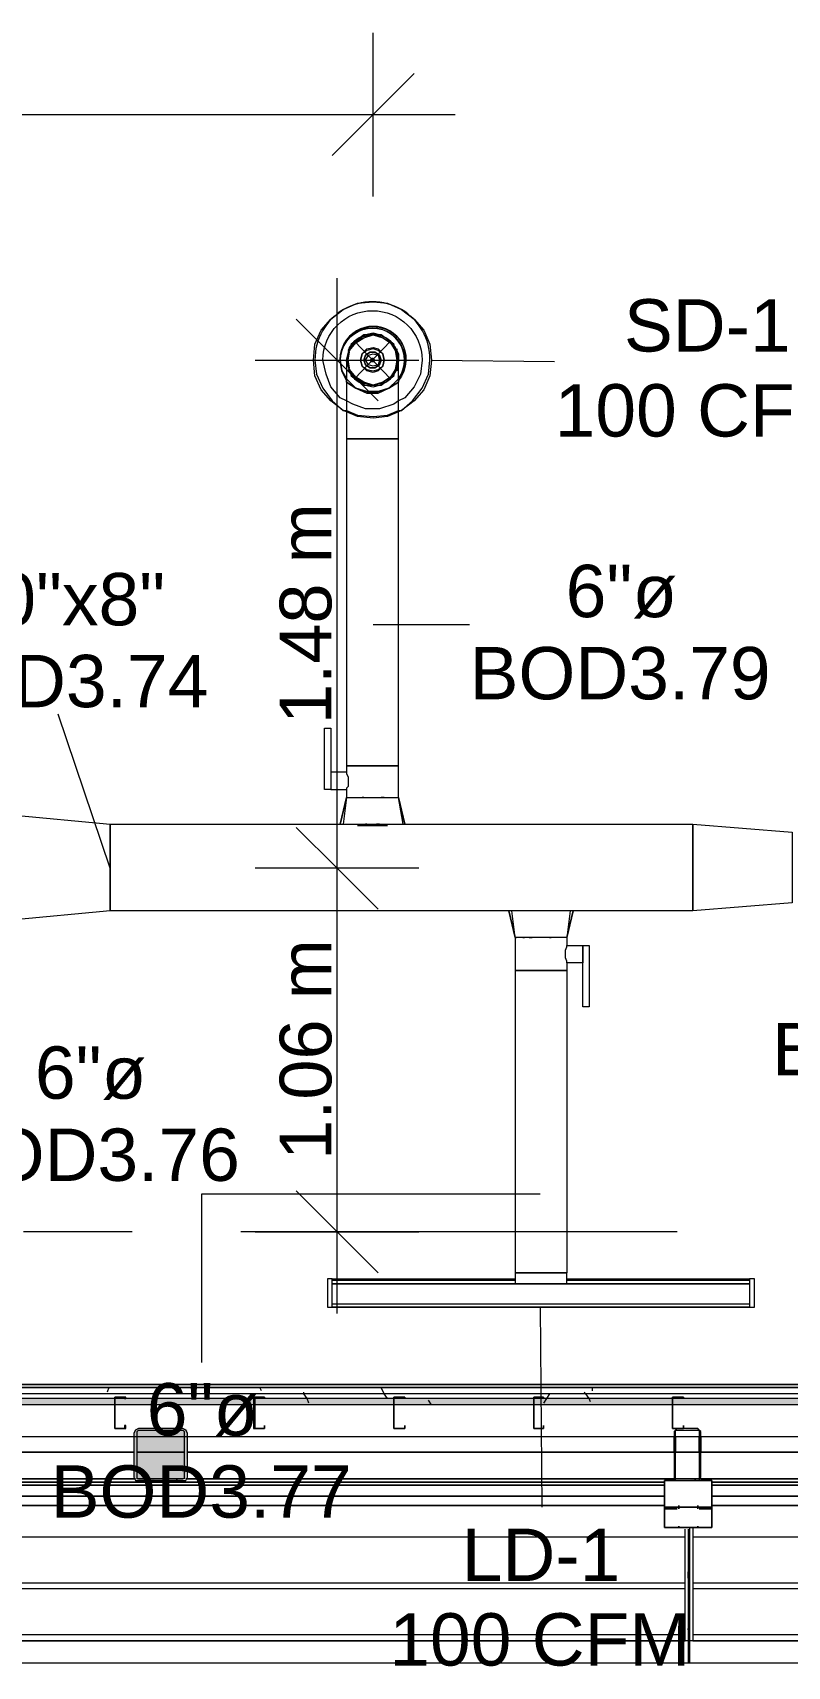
# Model space of a CAD drawing. Header units: metres. Extents: x 29 to 268, y -7 to 151.
# Drawn here: x 50.935 to 53.131, y 9.744 to 14.502 of the extents above; entities that cross this region are included whole.
import ezdxf

# ---------------------------------------------------------------- set-up
doc = ezdxf.new("R2010")
doc.units = ezdxf.units.M
doc.layers.add('HVAC - Ductos', color=5, linetype='Continuous', lineweight=50)
doc.layers.add('PDF2_Geometry', color=7, linetype='Continuous', true_color=0xaaaaaa)
doc.layers.add('PDF2_Solid Fills', color=7, linetype='Continuous', true_color=0xffffff)
doc.layers.add('PDF2_Text', color=7, linetype='Continuous')
doc.styles.add('PDF Helvetica', font='')
doc.styles.get('PDF Helvetica').set_extended_font_data('Helvetica')

msp = doc.modelspace()

# ---------------------------------------------------------------- hatches: boundary and pattern name
at = {"layer": 'PDF2_Solid Fills', "lineweight": 0, "transparency": 33554559}
h = msp.add_hatch(color=256, dxfattribs=at)
h.paths.add_polyline_path([(48.7362, 10.5052), (48.7362, 10.5235), (46.7241, 10.5235), (46.7241, 10.5052)])
h.paths.add_polyline_path([(93.204, 10.5052), (93.204, 10.5235), (91.3708, 10.5235), (91.3708, 10.5052)])
h.paths.add_polyline_path([(91.3662, 10.5052), (91.3662, 10.5235), (89.3403, 10.5235), (89.3403, 10.5052)])
h.paths.add_polyline_path([(89.3357, 10.5052), (89.3357, 10.5235), (88.529, 10.5235), (88.529, 10.5052)])
h.paths.add_polyline_path([(88.5245, 10.5052), (88.5245, 10.5235), (86.4986, 10.5235), (86.4986, 10.5052)])
h.paths.add_polyline_path([(86.494, 10.5052), (86.494, 10.5235), (84.4682, 10.5235), (84.4682, 10.5052)])
h.paths.add_polyline_path([(84.4636, 10.5052), (84.4636, 10.5235), (83.6569, 10.5235), (83.6569, 10.5052)])
h.paths.add_polyline_path([(83.6523, 10.5052), (83.6523, 10.5235), (81.6265, 10.5235), (81.6265, 10.5052)])
h.paths.add_polyline_path([(81.6219, 10.5052), (81.6219, 10.5235), (78.7847, 10.5235), (78.7847, 10.5052)])
h.paths.add_polyline_path([(78.7802, 10.5052), (78.7802, 10.5235), (76.7543, 10.5235), (76.7543, 10.5052)])
h.paths.add_polyline_path([(76.7497, 10.5052), (76.7497, 10.5235), (73.9126, 10.5235), (73.9126, 10.5052)])
h.paths.add_polyline_path([(73.9081, 10.5052), (73.9081, 10.5235), (71.8822, 10.5235), (71.8822, 10.5052)])
h.paths.add_polyline_path([(71.8776, 10.5052), (71.8776, 10.5235), (71.071, 10.5235), (71.071, 10.5052)])
h.paths.add_polyline_path([(71.0664, 10.5052), (71.0664, 10.5235), (69.0405, 10.5235), (69.0405, 10.5052)])
h.paths.add_polyline_path([(69.036, 10.5052), (69.036, 10.5235), (67.01, 10.5235), (67.01, 10.5052)])
h.paths.add_polyline_path([(67.0055, 10.5052), (67.0055, 10.5235), (66.1988, 10.5235), (66.1988, 10.5052)])
h.paths.add_polyline_path([(66.1942, 10.5052), (66.1942, 10.5235), (64.1684, 10.5235), (64.1684, 10.5052)])
h.paths.add_polyline_path([(64.1638, 10.5052), (64.1638, 10.5235), (62.1379, 10.5235), (62.1379, 10.5052)])
h.paths.add_polyline_path([(62.1334, 10.5052), (62.1334, 10.5235), (61.3267, 10.5235), (61.3267, 10.5052)])
h.paths.add_polyline_path([(61.3221, 10.5052), (61.3221, 10.5235), (59.2963, 10.5235), (59.2963, 10.5052)])
h.paths.add_polyline_path([(59.2917, 10.5052), (59.2917, 10.5235), (56.4546, 10.5235), (56.4546, 10.5052)])
h.paths.add_polyline_path([(56.45, 10.5052), (56.45, 10.5235), (54.4242, 10.5235), (54.4242, 10.5052)])
h.paths.add_polyline_path([(54.4196, 10.5052), (54.4196, 10.5235), (51.5824, 10.5235), (51.5824, 10.5052)])
h.paths.add_polyline_path([(51.5778, 10.5052), (51.5778, 10.5235), (49.552, 10.5235), (49.552, 10.5052)])
h.paths.add_polyline_path([(49.5474, 10.5052), (49.5474, 10.5235), (48.7408, 10.5235), (48.7408, 10.5052)])
msp.add_hatch(color=256, dxfattribs=at).paths.add_polyline_path([(51.3854, 10.4319), (51.3808, 10.4364), (51.2341, 10.4364), (51.2296, 10.4273), (51.2296, 10.2944), (51.2341, 10.2944), (51.2341, 10.2852), (51.3808, 10.2898)])
h = msp.add_hatch(color=256, dxfattribs=at)
h.paths.add_polyline_path([(52.8795, 10.4273), (52.875, 10.4273), (52.875, 10.2898), (52.8795, 10.4258)])
h.paths.add_polyline_path([(52.875, 10.2898), (52.8062, 10.2898), (52.875, 10.2852)])
h.paths.add_polyline_path([(52.8704, 10.4319), (52.8704, 10.4364), (52.8108, 10.4364)])
h.paths.add_polyline_path([(52.8062, 10.4273), (52.8016, 10.4273), (52.8016, 10.2944)])

# ---------------------------------------------------------------- linework, layer by layer
at = {"layer": 'HVAC - Ductos', "lineweight": 0}
for points in [[(51.9262, 14.0252), (51.9262, 14.2636), (51.9262, 14.5019)], [(52.0454, 14.3827), (51.9262, 14.2636), (51.807, 14.1444)], [(41.8703, 14.2636), (43.3094, 14.2636), (46.7057, 14.2636), (49.0158, 14.2636), (52.1645, 14.2636)], [(51.8208, 10.771), (51.8208, 12.0681), (51.8208, 13.7869)], [(51.8483, 13.3973), (51.8391, 13.4019), (51.8024, 13.4294), (51.775, 13.4615), (51.7566, 13.5027), (51.752, 13.5485), (51.7566, 13.5944), (51.775, 13.6357), (51.8024, 13.6677), (51.8391, 13.6952), (51.8804, 13.7136), (51.9262, 13.7181), (51.9674, 13.7136), (52.0087, 13.6952), (52.0454, 13.6677), (52.0729, 13.6357), (52.0912, 13.5944), (52.0958, 13.5485), (52.0912, 13.5027), (52.0729, 13.4615), (52.0454, 13.4294), (52.0087, 13.4019), (51.9995, 13.3973)], [(51.7016, 13.6677), (51.8208, 13.5485), (51.94, 13.4294)], [(51.8483, 13.5485), (51.8483, 13.544), (51.8483, 13.5257), (51.8483, 13.4935), (51.8483, 13.4523), (51.8483, 13.4065), (51.8483, 13.3561), (51.8483, 13.3194), (51.8529, 13.3194), (51.8574, 13.3194), (51.8712, 13.3194), (51.8849, 13.3194), (51.9033, 13.3194), (51.9262, 13.3194), (51.9446, 13.3194), (51.9629, 13.3194), (51.9766, 13.3194), (51.9903, 13.3194), (51.9995, 13.3194), (51.9995, 13.3744), (51.9995, 13.4248), (51.9995, 13.4707), (51.9995, 13.5073), (51.9995, 13.5302), (51.9995, 13.544), (51.9995, 13.5485), (51.9995, 13.544), (51.9995, 13.5485), (51.9995, 13.5669), (51.9903, 13.5852), (51.9766, 13.6035), (51.9629, 13.6127), (51.9446, 13.6219), (51.9262, 13.6265), (51.9033, 13.6219), (51.8849, 13.6127), (51.8712, 13.6035), (51.8574, 13.5852), (51.8529, 13.5669), (51.8483, 13.5485), (51.8483, 13.544), (51.8483, 13.5485), (51.8529, 13.5669), (51.8574, 13.5852), (51.8712, 13.6035), (51.8849, 13.6127), (51.9033, 13.6219), (51.9262, 13.6265), (51.9446, 13.6219), (51.9629, 13.6127), (51.9766, 13.6035), (51.9903, 13.5852), (51.9995, 13.5669), (51.9995, 13.5485)], [(51.9583, 13.4798), (51.9537, 13.4798), (51.9492, 13.4798), (51.9262, 13.4752), (51.9033, 13.4798), (51.8895, 13.4844), (51.8712, 13.4981), (51.862, 13.5119), (51.8529, 13.5302), (51.8529, 13.5485), (51.8529, 13.5669), (51.862, 13.5852), (51.8712, 13.5989), (51.8895, 13.6127), (51.9033, 13.6219), (51.9262, 13.6219), (51.9446, 13.6219), (51.9629, 13.6127), (51.9766, 13.5989), (51.9903, 13.5852), (51.9949, 13.5669), (51.9995, 13.5485), (51.9949, 13.5302), (51.9903, 13.5119), (51.9766, 13.4981), (51.9629, 13.4844), (51.9446, 13.4798), (51.9262, 13.4752), (51.8987, 13.4798), (51.8941, 13.4798)], [(51.8574, 13.5807), (51.8712, 13.5989), (51.8941, 13.6127)], [(51.8941, 13.6173), (51.8987, 13.6219)], [(51.8987, 13.6173), (51.9262, 13.6219), (51.9492, 13.6173)], [(51.9492, 13.6219), (51.9537, 13.6173), (51.9583, 13.6173)], [(51.9537, 13.6127), (51.9766, 13.5989), (51.9903, 13.5807)], [(51.8529, 13.5761), (51.8574, 13.5807)], [(51.8574, 13.5257), (51.8529, 13.5485), (51.8574, 13.5715)], [(51.8529, 13.5669), (51.8529, 13.5669)], [(51.8529, 13.5669), (51.8529, 13.5669)], [(51.9949, 13.5807), (51.9949, 13.5761)], [(51.9949, 13.5715), (51.9995, 13.5485), (51.9949, 13.5257)], [(51.9995, 13.5669), (51.9995, 13.5669)], [(51.9995, 13.5669), (51.9995, 13.5669)], [(51.5824, 13.5485), (51.8208, 13.5485), (52.0591, 13.5485)], [(51.8483, 13.544), (51.8529, 13.5302), (51.8574, 13.5119), (51.8712, 13.4935), (51.8849, 13.4844), (51.9033, 13.4752), (51.9262, 13.4707), (51.9446, 13.4752), (51.9629, 13.4844), (51.9766, 13.4935), (51.9903, 13.5119), (51.9995, 13.5302), (51.9995, 13.544)], [(51.8529, 13.5211), (51.8529, 13.5211)], [(51.8941, 13.4844), (51.8712, 13.4981), (51.8574, 13.5165), (51.8529, 13.5211)], [(51.9903, 13.5165), (51.9766, 13.4981), (51.9537, 13.4844)], [(51.9949, 13.5211), (51.9949, 13.5165)], [(51.9949, 13.5211), (51.9949, 13.5211)], [(52.0958, 13.5485), (52.4533, 13.544)], [(51.8941, 13.4798), (51.8941, 13.4798)], [(51.9995, 13.4294), (51.9858, 13.4202), (51.9446, 13.4065), (51.9033, 13.4065), (51.8666, 13.4202), (51.8483, 13.4294)], [(51.8483, 13.4019), (51.8804, 13.3881), (51.9262, 13.3835), (51.9674, 13.3881), (51.9995, 13.4019)], [(51.9995, 13.3973), (51.9674, 13.3835), (51.9262, 13.3789), (51.8804, 13.3835), (51.8483, 13.3973)], [(51.9262, 12.7785), (52.2058, 12.7785)], [(51.1608, 12.0681), (51.0095, 12.5173)], [(51.8483, 12.3477), (51.8483, 12.3431), (51.8529, 12.334), (51.8529, 12.3248), (51.8529, 12.3156), (51.8529, 12.3065), (51.8483, 12.3019), (51.8483, 12.2973)], [(51.83, 12.1965), (51.8483, 12.2743), (51.83, 12.1965)], [(51.8483, 12.2743), (51.8391, 12.1965), (51.8483, 12.1965)], [(51.8529, 12.2743), (51.8529, 12.2743)], [(51.8529, 12.2743), (51.8529, 12.2743)], [(51.9995, 12.1965), (52.0087, 12.1965), (52.0133, 12.1965), (52.0179, 12.1965), (51.9995, 12.2743), (52.0179, 12.1965)], [(52.0133, 12.1965), (51.9995, 12.2743)], [(51.7016, 12.1873), (51.8208, 12.0681), (51.94, 11.9489)], [(51.83, 12.1965), (51.8345, 12.1965)], [(51.83, 12.1965), (51.83, 12.1965)], [(51.8529, 12.1965), (51.8712, 12.1965), (51.8758, 12.1965), (51.8804, 12.1965)], [(51.9674, 12.1919), (51.9583, 12.1919), (51.9354, 12.1919), (51.9124, 12.1919), (51.8895, 12.1919), (51.8804, 12.1919)], [(51.9079, 12.1965), (51.9033, 12.1965)], [(51.9446, 12.1965), (51.94, 12.1965), (51.9354, 12.1965), (51.94, 12.1965)], [(51.9674, 12.1965), (51.972, 12.1965), (51.9766, 12.1965), (51.9949, 12.1965)], [(52.0179, 12.1965), (52.0179, 12.1965)], [(52.0591, 12.0681), (51.8208, 12.0681), (51.5824, 12.0681)], [(52.3387, 11.9444), (52.3296, 11.9444), (52.325, 11.9444), (52.3204, 11.9444), (52.3387, 11.8665), (52.3204, 11.9444)], [(52.3204, 11.9444), (52.3204, 11.9444)], [(52.3387, 11.8665), (52.3433, 11.8665), (52.3387, 11.8665), (52.3296, 11.9444)], [(52.4992, 11.9444), (52.49, 11.8665), (52.4854, 11.8665), (52.4808, 11.8665), (52.467, 11.8665), (52.4533, 11.8665), (52.4349, 11.8665), (52.412, 11.8665), (52.3937, 11.8665), (52.3754, 11.8665), (52.3616, 11.8665), (52.3479, 11.8665), (52.3433, 11.8665), (52.3387, 11.8665), (52.3387, 11.7702), (52.3479, 11.7702), (52.3616, 11.7702), (52.3754, 11.7702), (52.3937, 11.7702), (52.412, 11.7702), (52.4349, 11.7702), (52.4533, 11.7702), (52.467, 11.7702), (52.4808, 11.7702), (52.4854, 11.7702), (52.49, 11.7702), (52.49, 10.8902), (52.4854, 10.8902), (52.4808, 10.8902), (52.467, 10.8902), (52.4533, 10.8902), (52.4349, 10.8902), (52.412, 10.8902), (52.3937, 10.8902), (52.3754, 10.8902), (52.3616, 10.8902), (52.3479, 10.8902), (52.3433, 10.8902), (52.3387, 10.8902), (52.3387, 10.8581), (52.3433, 10.8581), (52.3479, 10.8581), (52.3616, 10.8581), (52.3754, 10.8581), (52.3937, 10.8581), (52.412, 10.8581), (52.4349, 10.8581), (52.4533, 10.8581), (52.467, 10.8581), (52.4808, 10.8581), (52.4854, 10.8581), (52.49, 10.8581), (52.49, 10.8902), (52.4854, 10.8902)], [(52.3662, 11.9444), (52.3616, 11.9444), (52.3433, 11.9444)], [(52.4854, 11.9444), (52.467, 11.9444), (52.4624, 11.9444), (52.4579, 11.9444), (52.4487, 11.9444), (52.4349, 11.9444), (52.4304, 11.9444), (52.4258, 11.9444), (52.4029, 11.9444), (52.3983, 11.9444), (52.3937, 11.9444), (52.38, 11.9444), (52.3708, 11.9444), (52.3662, 11.9444), (52.3524, 11.9444)], [(52.5083, 11.9444), (52.5037, 11.9444), (52.4992, 11.9444), (52.49, 11.9444)], [(52.5083, 11.9444), (52.49, 11.8665), (52.5083, 11.9444)], [(52.5083, 11.9444), (52.5083, 11.9444)], [(52.49, 11.8665), (52.49, 11.8435), (52.5358, 11.8435), (52.5541, 11.8435), (52.5541, 11.6648), (52.5358, 11.6648), (52.5358, 11.8435), (52.5358, 11.8389), (52.5358, 11.8343), (52.5358, 11.8297), (52.5358, 11.8252), (52.5358, 11.8161), (52.5358, 11.8115), (52.5358, 11.8069), (52.5358, 11.8023), (52.5358, 11.7977), (52.5358, 11.7931), (52.49, 11.7931), (52.49, 11.7702), (52.4854, 11.7702), (52.4808, 11.7702), (52.467, 11.7702), (52.4533, 11.7702), (52.4349, 11.7702), (52.412, 11.7702), (52.3937, 11.7702), (52.3754, 11.7702), (52.3616, 11.7702), (52.3479, 11.7702), (52.3387, 11.7702), (52.3387, 10.8902), (52.3479, 10.8902), (52.3616, 10.8902), (52.3754, 10.8902), (52.3937, 10.8902), (52.412, 10.8902), (52.4349, 10.8902), (52.4533, 10.8902), (52.467, 10.8902), (52.4808, 10.8902), (52.4854, 10.8902), (52.49, 10.8902)], [(52.49, 11.7931), (52.49, 11.7977), (52.4854, 11.8069), (52.4854, 11.8115), (52.4854, 11.8206), (52.4854, 11.8297), (52.49, 11.8389), (52.49, 11.8435)], [(52.412, 11.1194), (51.4266, 11.1194), (51.4266, 10.6289)], [(51.7016, 11.1285), (51.8208, 11.0093), (51.94, 10.8902)], [(51.5824, 11.0093), (51.8208, 11.0093), (52.0591, 11.0093)], [(51.807, 10.8489), (51.807, 10.8673), (51.807, 10.8719), (52.3387, 10.8719)], [(52.3387, 10.8673), (51.807, 10.8673)], [(51.807, 10.8398), (51.807, 10.8444), (51.807, 10.8489), (51.807, 10.8535)], [(51.807, 10.8489), (51.807, 10.8489)], [(52.49, 10.8719), (53.0216, 10.8719), (53.0216, 10.8673), (53.0216, 10.8489)], [(53.0216, 10.8673), (52.49, 10.8673)], [(53.0216, 10.8535), (53.0216, 10.8489), (53.0216, 10.8444), (53.0216, 10.8398)], [(53.0216, 10.8489), (53.0216, 10.8489)], [(53.0216, 10.8169), (53.0216, 10.8123), (53.0216, 10.8077), (53.0216, 10.7894), (51.807, 10.7894), (53.0216, 10.7894)], [(51.807, 10.7894), (51.807, 10.8077), (51.807, 10.8123), (51.807, 10.8169)], [(51.807, 10.8031), (51.807, 10.8077), (51.807, 10.8123)], [(53.0216, 10.8123), (53.0216, 10.8077), (53.0216, 10.8031)], [(52.412, 10.7894), (52.4166, 10.2073)]]:
    msp.add_lwpolyline(points, dxfattribs=at)
for points in [[(51.9995, 13.4019), (52.0087, 13.4019), (52.0408, 13.4294), (52.0683, 13.4661), (52.0866, 13.5073), (52.0912, 13.5485, 1.013803), (51.7566, 13.5485), (51.7612, 13.5073), (51.7796, 13.4661), (51.807, 13.4294), (51.8391, 13.4019), (51.8483, 13.4019)], [(51.8483, 13.4294), (51.83, 13.4386), (51.8024, 13.4707), (51.7887, 13.5073), (51.7796, 13.5485, -0.994861), (52.0683, 13.5485), (52.0637, 13.5073), (52.0454, 13.4707), (52.0179, 13.4386), (51.9995, 13.4294)]]:
    msp.add_lwpolyline(points, format="xyb", dxfattribs=at)
msp.add_lwpolyline([(51.9995, 13.4889), (52.0133, 13.5165), (52.0224, 13.5485, 1.019058), (51.83, 13.5485), (51.8345, 13.5165), (51.8483, 13.4935, -1.369217), (52.0179, 13.5485), (52.0133, 13.5165), (51.9995, 13.4935, 1.369772), (51.83, 13.5485, -1.436215)], format="xyb", close=True, dxfattribs=at)
for points in [[(51.9766, 13.4981), (51.9537, 13.4844), (51.9262, 13.4752), (51.8987, 13.4844), (51.8758, 13.4981), (51.8574, 13.5211), (51.8529, 13.5485), (51.8574, 13.5761), (51.8758, 13.5989), (51.8987, 13.6127), (51.9262, 13.6219), (51.9537, 13.6127), (51.9766, 13.5989), (51.9903, 13.5761), (51.9949, 13.5485), (51.9903, 13.5211)], [(51.8941, 13.5669), (51.8895, 13.5485), (51.8941, 13.5669), (51.9079, 13.5807), (51.9262, 13.5852), (51.94, 13.5807), (51.9537, 13.5669), (51.9583, 13.5485), (51.9537, 13.5669), (51.94, 13.5761), (51.9262, 13.5807), (51.9079, 13.5761)], [(51.9033, 13.5623), (51.8987, 13.5485), (51.9033, 13.5623), (51.917, 13.5715), (51.9308, 13.5715), (51.9446, 13.5623), (51.9492, 13.5485), (51.9446, 13.5623), (51.9308, 13.5715), (51.917, 13.5715)], [(51.94, 13.5348), (51.9262, 13.5302), (51.9124, 13.5348), (51.9033, 13.5485), (51.9124, 13.5623), (51.9262, 13.5669), (51.94, 13.5623), (51.9446, 13.5485)], [(51.83, 13.5485), (51.8345, 13.5165), (51.8483, 13.4889), (51.8345, 13.5165)], [(51.9537, 13.5302), (51.9583, 13.5485), (51.9537, 13.5302), (51.94, 13.5165), (51.9262, 13.5119), (51.9079, 13.5165), (51.8941, 13.5302), (51.8895, 13.5485), (51.8941, 13.5302), (51.9079, 13.5211), (51.9262, 13.5165), (51.94, 13.5211)], [(51.9446, 13.5348), (51.9492, 13.5485), (51.9446, 13.5348), (51.9308, 13.5257), (51.917, 13.5257), (51.9033, 13.5348), (51.8987, 13.5485), (51.9033, 13.5348), (51.917, 13.5257), (51.9308, 13.5257)], [(51.9216, 13.5531), (51.917, 13.5485), (51.9216, 13.5531), (51.9262, 13.5531), (51.9308, 13.5485), (51.9262, 13.5531)], [(51.9262, 13.544), (51.9308, 13.5485), (51.9262, 13.544), (51.9216, 13.544), (51.917, 13.5485), (51.9216, 13.544)], [(51.8529, 13.4889), (51.8758, 13.4661), (51.9079, 13.4569), (51.94, 13.4569), (51.972, 13.4661), (51.9949, 13.4889), (51.9995, 13.4935), (51.9949, 13.4889), (51.972, 13.4661), (51.94, 13.4569), (51.9079, 13.4569), (51.8758, 13.4661), (51.8529, 13.4889), (51.8483, 13.4935)], [(51.9995, 13.4844), (51.972, 13.4661), (51.94, 13.4523), (51.9079, 13.4523), (51.8758, 13.4661), (51.8483, 13.4844), (51.8483, 13.4889), (51.8483, 13.4844), (51.8758, 13.4661), (51.9079, 13.4523), (51.94, 13.4523), (51.972, 13.4661), (51.9995, 13.4844), (51.9995, 13.4889)], [(51.9995, 12.3661), (51.9903, 12.3661), (51.9766, 12.3661), (51.9629, 12.3661), (51.9446, 12.3661), (51.9262, 12.3661), (51.9033, 12.3661), (51.8849, 12.3661), (51.8712, 12.3661), (51.8574, 12.3661), (51.8529, 12.3661), (51.8483, 12.3661), (51.8529, 12.3661), (51.8574, 12.3661), (51.8712, 12.3661), (51.8849, 12.3661), (51.9033, 12.3661), (51.9262, 12.3661), (51.9446, 12.3661), (51.9629, 12.3661), (51.9766, 12.3661), (51.9903, 12.3661), (51.9995, 12.3661), (51.9995, 13.3194), (51.9903, 13.3194), (51.9766, 13.3194), (51.9629, 13.3194), (51.9446, 13.3194), (51.9262, 13.3194), (51.9033, 13.3194), (51.8849, 13.3194), (51.8712, 13.3194), (51.8574, 13.3194), (51.8529, 13.3194), (51.8483, 13.3194), (51.8483, 12.3661), (51.8483, 12.3477), (51.8024, 12.3477), (51.8024, 12.3431), (51.8024, 12.3386), (51.8024, 12.334), (51.8024, 12.3294), (51.8024, 12.3202), (51.8024, 12.3156), (51.8024, 12.3065), (51.8024, 12.3019), (51.8024, 12.2973), (51.7841, 12.2973), (51.7841, 12.4761), (51.8024, 12.4761), (51.8024, 12.2973), (51.8483, 12.2973), (51.8483, 12.2743), (51.8529, 12.2743), (51.8574, 12.2743), (51.8712, 12.2743), (51.8849, 12.2743), (51.9033, 12.2743), (51.9262, 12.2743), (51.9446, 12.2743), (51.9629, 12.2743), (51.9766, 12.2743), (51.9903, 12.2743), (51.9949, 12.2743), (51.9995, 12.2743)], [(51.8987, 12.2743), (51.8941, 12.2743)], [(51.9583, 12.2743), (51.9537, 12.2743), (51.9492, 12.2743), (51.9537, 12.2743)], [(50.872, 11.9169), (50.872, 12.2239), (51.1608, 12.1965), (51.1608, 11.9444)], [(51.9674, 12.1965), (52.8566, 12.1965), (52.8566, 11.9444), (51.1608, 11.9444), (51.1608, 12.1965), (51.8804, 12.1965), (51.8895, 12.1965), (51.9124, 12.1965), (51.9354, 12.1965), (51.9583, 12.1965)], [(53.1454, 11.9673), (52.8566, 11.9444), (52.8566, 12.1965), (53.1454, 12.1735)], [(52.3616, 11.8665), (52.3662, 11.8665)], [(52.38, 11.8665), (52.3845, 11.8665), (52.3891, 11.8665), (52.3845, 11.8665)], [(52.4395, 11.8665), (52.4441, 11.8665)], [(51.7933, 10.7894), (51.807, 10.7894), (51.807, 10.8719), (51.7933, 10.8719)], [(51.807, 10.8581), (53.0216, 10.8581), (51.807, 10.8581), (53.0216, 10.8581), (53.0216, 10.7985), (51.807, 10.7985)], [(53.0354, 10.7894), (53.0354, 10.8719), (53.0216, 10.8719), (53.0216, 10.7894)]]:
    msp.add_lwpolyline(points, close=True, dxfattribs=at)
at = {"layer": 'PDF2_Geometry', "color": 8, "lineweight": 0, "true_color": 0x808080}
msp.add_lwpolyline([(51.9858, 13.5944), (51.9492, 13.6219), (51.8987, 13.6219), (51.862, 13.5944), (51.8483, 13.5485), (51.862, 13.5027), (51.8987, 13.4752), (51.9492, 13.4752), (51.9858, 13.5027), (51.9995, 13.5485)], close=True, dxfattribs=at)
for points in [[(51.8712, 13.6035), (51.9766, 13.4935)], [(51.9766, 13.6035), (51.8712, 13.4935)]]:
    msp.add_lwpolyline(points, dxfattribs=at)
at = {"layer": 'PDF2_Geometry', "lineweight": 0}
for points in [[(51.225, 11.0093), (50.9087, 11.0093)], [(52.8108, 11.0093), (51.5412, 11.0093)], [(93.204, 10.5556), (46.7241, 10.5556), (46.7241, 10.5281), (46.7241, 10.4364), (46.7241, 10.4136), (93.204, 10.4136)], [(93.204, 10.5373), (46.7241, 10.5373)], [(46.8112, 10.5556), (55.8037, 10.5556)], [(55.8037, 10.5556), (46.8112, 10.5556)], [(46.8112, 10.5556), (55.8037, 10.5556)], [(55.8037, 10.5556), (46.8112, 10.5556)], [(46.8112, 10.5556), (55.8037, 10.5556)], [(46.8112, 10.5556), (55.8037, 10.5556)], [(46.8112, 10.5556), (55.8037, 10.5556)], [(55.8037, 10.5556), (46.8112, 10.5556)], [(46.8112, 10.5556), (55.8037, 10.5556)], [(55.8037, 10.5556), (46.8112, 10.5556)], [(51.5778, 10.5235), (51.1745, 10.5235), (50.7666, 10.5235), (50.3632, 10.5235), (49.9554, 10.5235), (49.552, 10.5235)], [(54.4196, 10.5235), (54.0162, 10.5235), (53.6083, 10.5235), (53.205, 10.5235), (52.797, 10.5235), (52.3937, 10.5235), (51.9858, 10.5235), (51.5824, 10.5235)], [(51.5778, 10.5052), (51.1745, 10.5052), (50.7666, 10.5052), (50.3632, 10.5052), (49.9554, 10.5052), (49.552, 10.5052), (49.1441, 10.5052), (48.7408, 10.5052)], [(54.4196, 10.5052), (54.0162, 10.5052), (53.6083, 10.5052), (53.205, 10.5052), (52.797, 10.5052), (52.3937, 10.5052), (51.9858, 10.5052), (51.5824, 10.5052)], [(52.8108, 10.4364), (52.8062, 10.4319), (52.8016, 10.4273), (52.8016, 10.2944), (52.8062, 10.2852), (52.8108, 10.2852), (52.8704, 10.2852), (52.875, 10.2852), (52.8796, 10.2944), (52.8796, 10.4273), (52.875, 10.4319), (52.8704, 10.4364), (52.8291, 10.4364)], [(51.2296, 10.4136), (51.2296, 10.3677)], [(51.3854, 10.3677), (51.3854, 10.4136)], [(52.8016, 10.3677), (52.8016, 10.4136)], [(52.8062, 10.4136), (52.8062, 10.3677)], [(52.875, 10.3677), (52.875, 10.4136)], [(52.8796, 10.4136), (52.8796, 10.3677)], [(49.7766, 9.7535), (52.8474, 9.7535), (52.8474, 9.7627), (52.8474, 9.7719), (52.8474, 9.7856), (52.8474, 9.7993), (52.8474, 9.8177), (52.8474, 10.1477), (52.8429, 10.1477), (52.8474, 10.1477), (52.8566, 10.1477), (52.8704, 10.1477), (52.8612, 10.1477), (52.8704, 10.1477), (52.8153, 10.1477), (52.7742, 10.1477), (52.7742, 10.1523), (52.7742, 10.2027), (52.7742, 10.2073), (52.7742, 10.2119), (52.7742, 10.2806), (52.7742, 10.2852), (52.8062, 10.2852), (52.7742, 10.2852), (52.7742, 10.2806), (52.7742, 10.2119), (52.7742, 10.2073), (52.7742, 10.2027), (52.7742, 10.1523), (52.7742, 10.1477), (52.8153, 10.1477), (52.8108, 10.1477), (52.8153, 10.1477), (52.8704, 10.1477), (52.875, 10.1477), (52.8704, 10.1477), (52.9116, 10.1477), (52.9116, 10.1523), (52.9116, 10.2027), (52.9116, 10.2073), (52.9116, 10.2119), (52.9116, 10.2806), (52.9116, 10.2852), (52.875, 10.2852), (52.9116, 10.2852), (52.9116, 10.2806), (52.9116, 10.2119), (52.9116, 10.2073), (52.9116, 10.2027), (52.9116, 10.1523), (52.9116, 10.1477), (52.8704, 10.1477), (52.875, 10.1477), (52.8704, 10.1477), (52.8153, 10.1477), (52.8108, 10.1477), (52.8153, 10.1477), (52.8153, 10.1523), (52.8153, 10.1477), (52.8337, 10.1477), (52.8291, 10.1477), (52.8383, 10.1477), (52.8291, 10.1477)], [(51.3533, 10.2852), (51.3578, 10.2898)], [(51.3762, 10.3081), (51.3854, 10.3173)], [(52.8612, 10.2852), (52.8658, 10.2898)], [(52.875, 10.2989), (52.8796, 10.3035)], [(51.2662, 10.2119), (51.3441, 10.2119)], [(52.7742, 10.2027), (52.7742, 10.2027)], [(52.7742, 10.2027), (52.7742, 10.2027)], [(52.8153, 10.2027), (52.8153, 10.2073), (52.8153, 10.2119)], [(52.8153, 10.2027), (52.8153, 10.2073), (52.8153, 10.2119)], [(52.8153, 10.2119), (52.8153, 10.2073), (52.8153, 10.2027)], [(52.8153, 10.2119), (52.8153, 10.2073), (52.8153, 10.2027)], [(52.8704, 10.2027), (52.8704, 10.2073), (52.8704, 10.2119)], [(52.8704, 10.2027), (52.8704, 10.2073), (52.8704, 10.2119)], [(52.8704, 10.2027), (52.8704, 10.2073), (52.8704, 10.2119)], [(52.8704, 10.2027), (52.8704, 10.2073), (52.8704, 10.2119)], [(52.9116, 10.2027), (52.9116, 10.2027)], [(52.9116, 10.2027), (52.9116, 10.2027)], [(49.7903, 10.1477), (49.7903, 9.8177), (52.8337, 9.8177), (52.8337, 10.1431)], [(52.8474, 10.1477), (52.8566, 10.1477), (52.8704, 10.1477), (52.8612, 10.1477), (52.8704, 10.1477), (52.8153, 10.1477), (52.8337, 10.1477), (52.8291, 10.1477)], [(52.8245, 10.1477), (52.8153, 10.1477), (52.8245, 10.1477)], [(52.8245, 10.1477), (52.8153, 10.1477), (52.8245, 10.1477)], [(52.8474, 9.8177), (52.8429, 9.8177), (52.8429, 9.7993), (52.8429, 9.7856), (52.8429, 9.7719), (52.8429, 9.7627), (52.8429, 9.7535), (55.9137, 9.7535), (55.9137, 9.7627), (55.9137, 9.7719), (55.9137, 9.7856), (55.9137, 9.7993), (55.9137, 9.8177), (55.9137, 10.1431)], [(52.8429, 10.1431), (52.8429, 9.8177)], [(52.8566, 10.1477), (52.8566, 9.8177), (55.9, 9.8177), (55.9, 10.1431)], [(52.8337, 10.1202), (49.7903, 10.1202)], [(55.9, 10.1202), (52.8566, 10.1202)], [(52.8429, 10.001), (52.8429, 10.0194)], [(49.7903, 9.9873), (52.8337, 9.9873)], [(52.8337, 9.969), (49.7903, 9.969)], [(52.8566, 9.9873), (55.9, 9.9873)], [(55.9, 9.969), (52.8566, 9.969)], [(52.8429, 9.8498), (52.8429, 9.8544)], [(58.98, 9.8177), (55.9091, 9.8177), (55.9137, 9.8177), (52.8429, 9.8177), (52.8474, 9.8177), (49.7766, 9.8177)], [(49.7903, 9.836), (52.8337, 9.836)], [(52.8566, 9.836), (55.9, 9.836)], [(52.8337, 9.7535), (52.8429, 9.7535)], [(52.8337, 9.7535), (52.8337, 9.7535)], [(52.8429, 9.7535), (52.8429, 9.7535)], [(52.8474, 9.7535), (52.8566, 9.7535)], [(52.8474, 9.7535), (52.8474, 9.7535)], [(52.8566, 9.7535), (52.8566, 9.7535)]]:
    msp.add_lwpolyline(points, dxfattribs=at)
for points in [[(46.8112, 10.5648), (55.8037, 10.5648)], [(46.8112, 10.5648), (55.8037, 10.5648)], [(51.2066, 10.5281), (51.1745, 10.5281), (51.1745, 10.5235), (51.1745, 10.4364), (51.2066, 10.4364), (51.2066, 10.4456), (51.202, 10.4456), (51.202, 10.4364), (51.1745, 10.4364), (51.1745, 10.5235), (51.1745, 10.5281), (51.202, 10.5281), (51.202, 10.5235), (51.2066, 10.5235)], [(51.6099, 10.5281), (51.5824, 10.5281), (51.5778, 10.5281), (51.5778, 10.5235), (51.5778, 10.4364), (51.5824, 10.4364), (51.6099, 10.4364), (51.6099, 10.4456), (51.6099, 10.4364), (51.5824, 10.4364), (51.5824, 10.5235), (51.5824, 10.5281), (51.6099, 10.5281), (51.6099, 10.5235)], [(52.0179, 10.5281), (51.9858, 10.5281), (51.9858, 10.5235), (51.9858, 10.4364), (52.0179, 10.4364), (52.0179, 10.4456), (52.0179, 10.4364), (51.9858, 10.4364), (51.9858, 10.5235), (51.9858, 10.5281), (52.0179, 10.5281), (52.0179, 10.5235)], [(52.4212, 10.5281), (52.3937, 10.5281), (52.3937, 10.5235), (52.3937, 10.4364), (52.4212, 10.4364), (52.4212, 10.4456), (52.4212, 10.4364), (52.3937, 10.4364), (52.3937, 10.5235), (52.3937, 10.5281), (52.4212, 10.5281), (52.4212, 10.5235)], [(52.8291, 10.5281), (52.8016, 10.5281), (52.797, 10.5281), (52.797, 10.5235), (52.797, 10.4364), (52.8016, 10.4364), (52.8291, 10.4364), (52.8291, 10.4456), (52.8291, 10.4364), (52.8016, 10.4364), (52.797, 10.4364), (52.797, 10.5235), (52.797, 10.5281), (52.8016, 10.5281), (52.8291, 10.5281), (52.8291, 10.5235)], [(51.3716, 10.4364), (51.2433, 10.4364), (51.2341, 10.4319), (51.2296, 10.4227), (51.2296, 10.2944), (51.2341, 10.2852), (51.2433, 10.2852), (51.3716, 10.2852), (51.3808, 10.2852), (51.3854, 10.2944), (51.3854, 10.4227), (51.3808, 10.4319)], [(51.3716, 10.4319), (51.3762, 10.4273), (51.3762, 10.4227), (51.3762, 10.2944), (51.3762, 10.2898), (51.3716, 10.2898), (51.2433, 10.2898), (51.2387, 10.2898), (51.2387, 10.2944), (51.2387, 10.4227), (51.2387, 10.4273), (51.2433, 10.4319)], [(52.8108, 10.4319), (52.8704, 10.4319), (52.875, 10.4319), (52.875, 10.4273), (52.875, 10.2944), (52.875, 10.2898), (52.8704, 10.2898), (52.8108, 10.2898), (52.8062, 10.2898), (52.8062, 10.2944), (52.8062, 10.4273), (52.8062, 10.4319)], [(49.8132, 10.3677), (51.2296, 10.3677)], [(51.3762, 10.3677), (51.3074, 10.3677), (51.2387, 10.3677), (51.3074, 10.3677)], [(52.8016, 10.3677), (51.3854, 10.3677)], [(52.875, 10.3677), (52.8383, 10.3677), (52.8062, 10.3677), (52.8383, 10.3677)], [(54.3371, 10.3677), (52.8796, 10.3677)], [(51.2341, 10.2898), (49.8132, 10.2898)], [(51.3074, 10.2806), (49.8454, 10.2806)], [(51.3074, 10.2898), (51.2433, 10.2898)], [(51.3716, 10.2898), (51.3074, 10.2898)], [(52.7742, 10.2806), (51.3074, 10.2806)], [(52.8016, 10.2898), (51.3808, 10.2898)], [(52.8383, 10.2898), (52.8062, 10.2898)], [(52.875, 10.2898), (52.8383, 10.2898)], [(54.3371, 10.2898), (52.8796, 10.2898)], [(54.3737, 10.2806), (52.9116, 10.2806)], [(51.3074, 10.2714), (49.8454, 10.2714)], [(51.3074, 10.2394), (49.8454, 10.2394)], [(52.7742, 10.2714), (51.3074, 10.2714)], [(52.7742, 10.2394), (51.3074, 10.2394)], [(54.3737, 10.2714), (52.9116, 10.2714)], [(54.3737, 10.2394), (52.9116, 10.2394)], [(51.3074, 10.2119), (52.7742, 10.2119), (51.3074, 10.2119), (49.8454, 10.2119)], [(52.7742, 10.2073), (52.9116, 10.2073), (52.9116, 10.2119), (52.9116, 10.2073), (52.7742, 10.2073), (52.7742, 10.2119)], [(52.8108, 10.2027), (52.7742, 10.2027)], [(52.8153, 10.2119), (52.8153, 10.2073), (52.8153, 10.2027), (52.8153, 10.2073)], [(52.8153, 10.2027), (52.8153, 10.2073), (52.8153, 10.2119), (52.8153, 10.2073)], [(52.8704, 10.2119), (52.8704, 10.2073), (52.8704, 10.2027), (52.8704, 10.2073)], [(52.8704, 10.2119), (52.8704, 10.2073), (52.8704, 10.2027), (52.8704, 10.2073)], [(52.9116, 10.2027), (52.875, 10.2027)], [(55.8404, 10.2119), (54.3737, 10.2119), (52.9116, 10.2119), (54.3737, 10.2119)], [(52.8153, 10.1477), (52.8153, 10.1523)], [(52.8704, 10.1523), (52.8704, 10.1477)], [(52.8704, 10.1523), (52.8704, 10.1477)], [(52.8429, 10.1202), (52.8474, 10.1202)], [(52.8474, 9.9873), (52.8429, 9.9873)], [(52.8429, 9.969), (52.8474, 9.969)], [(52.8474, 9.836), (52.8429, 9.836)]]:
    msp.add_lwpolyline(points, close=True, dxfattribs=at)
at = {"layer": 'PDF2_Geometry', "color": 254, "lineweight": 0, "true_color": 0xeaeaea}
for points in [[(51.1562, 10.5556), (51.1516, 10.5419)], [(51.6008, 10.5464), (51.5962, 10.5556)], [(51.7383, 10.5098), (51.7337, 10.5235), (51.7245, 10.5373), (51.7245, 10.5419)], [(51.9674, 10.5235), (51.9583, 10.5373), (51.9492, 10.5556)], [(52.0958, 10.5052), (52.0866, 10.519)], [(52.4395, 10.5373), (52.4304, 10.5235), (52.4212, 10.5098)], [(52.4395, 10.5373), (52.4395, 10.5373)], [(52.5587, 10.5144), (52.5541, 10.5235), (52.5449, 10.5373), (52.5403, 10.5419)], [(52.5633, 10.5556), (52.5633, 10.5464)]]:
    msp.add_lwpolyline(points, dxfattribs=at)
at = {"layer": 'PDF2_Geometry', "color": 254, "lineweight": 0, "true_color": 0xd2d2d2}
for points in [[(51.5962, 10.5281), (51.5962, 10.5281)], [(51.1745, 10.4869), (51.1745, 10.4869)], [(51.5778, 10.5098), (51.5824, 10.5144)], [(52.0087, 10.4364), (52.0087, 10.4364)]]:
    msp.add_lwpolyline(points, dxfattribs=at)

# ---------------------------------------------------------------- texts
at = {"layer": 'PDF2_Text', "lineweight": 0, "char_height": 0.15247, "attachment_point": 4, "style": 'PDF Helvetica'}
for s, insert in [('SD-1', (52.6558, 13.6483)), ('100 CFM', (52.4541, 13.4008)), ('6"ø', (52.4862, 12.8737)), ('10"x8"', (50.7078, 12.8508)), ('BOD3.79', (52.2066, 12.6354)), ('BOD3.74', (50.5703, 12.6124)), ('BOD3.74', (53.0867, 11.5399)), ('6"ø', (50.9416, 11.4711)), ('BOD3.76', (50.662, 11.2328)), ('6"ø', (51.267, 10.4903)), ('BOD3.77', (50.9874, 10.2519)), ('LD-1', (52.1837, 10.0686)), ('100 CFM', (51.9729, 9.8211))]:
    msp.add_mtext(s, dxfattribs=dict(at, insert=insert))
at = {"layer": 'PDF2_Text', "lineweight": 0, "char_height": 0.15059, "attachment_point": 4, "rotation": 90, "style": 'PDF Helvetica'}
for s, insert in [('1.48 m', (51.7302, 12.4883)), ('1.06 m', (51.7302, 11.2187))]:
    msp.add_mtext(s, dxfattribs=dict(at, insert=insert))

doc.saveas('drawing.dxf')
